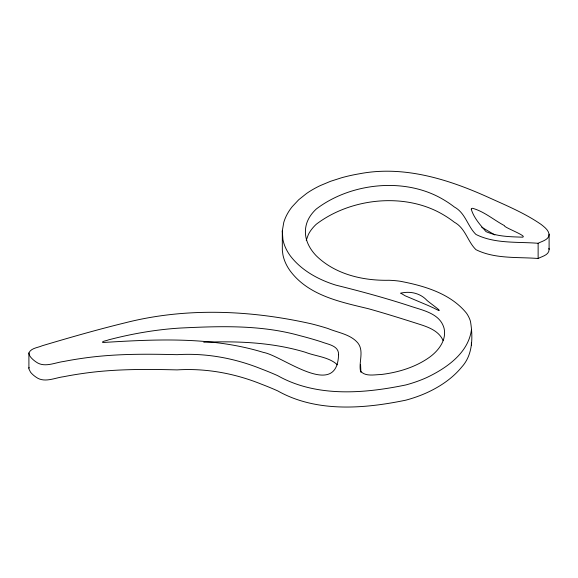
<?xml version="1.0" encoding="UTF-8"?>
<svg xmlns="http://www.w3.org/2000/svg" width="578" height="578" viewBox="0 0 578 578"><rect width="100%" height="100%" fill="white"/><g stroke="black" fill="none" stroke-linecap="round" stroke-linejoin="round"><path stroke-width="0.87" d="M549.1 234.191C549.216 239.877 541.897 241.156 538.132 243.287C517.505 241.647 494.999 243.93 475.961 234.458C467.566 226.366 465.514 212.986 454.322 206.989A119.646 69.078 0 0 0 442.618 199.135C404.665 176.94 350.658 182.807 316.282 209.026A71.853 41.486 0 0 0 308.385 219.243C304.837 226.143 304.476 234.422 307.156 241.669A87.755 50.662 0 0 0 316.217 255.743C335.211 274.398 362.984 280.821 388.929 280.272A57.981 33.473 0 0 1 400.243 281.262C424.288 285.828 450.544 293.48 466.525 313.225A69.165 39.933 0 0 1 470.485 321.433C472.992 336.923 473.021 354.632 461.808 366.958C452.523 378.33 440.046 386.682 426.788 392.744A108.259 62.503 0 0 1 405.864 400.157C364.003 408.827 316.361 412.706 277.693 390.88A261.032 150.706 0 0 0 261.487 384.197C234.747 373.381 205.956 368.092 177.106 369.891C145.483 369.096 113.693 368.909 82.314 373.547A214.026 123.569 0 0 0 63.717 376.697C54.758 377.81 44.369 383.257 36.053 377.159A37.563 21.682 0 0 1 30.54 372.189L28.907 368.909L28.9 352.956C31.06 347.97 37.91 347.725 42.324 345.716C69.822 337.523 97.415 329.59 125.296 322.784C186.037 307.286 250.281 310.09 311.072 323.759A190.234 109.827 0 0 1 328.008 328.535C338.065 332.747 350.521 334.243 357.89 343.014C364.234 351.056 358.656 361.98 360.484 371.047C365.318 376.928 374.501 374.602 381.14 374.522C397.953 372.463 414.809 367.471 428.818 357.739C438.131 351.243 446.859 340.341 444.063 328.275C440.031 313.377 422.785 310.372 410.236 306.109C385.757 298.089 360.91 291.341 335.919 285.149C318.586 279.766 301.658 270.627 290.431 256.025A102.4 59.122 0 0 1 282.909 239.487L282.302 230.918L283.755 222.472A108.491 62.634 0 0 1 292.179 206.714L298.732 199.728L306.55 193.486A100.839 58.219 0 0 1 320.255 185.603L330.522 181.311L341.605 177.749A115.723 66.817 0 0 1 359.588 173.754C403.365 165.351 447.401 178.956 487.044 196.758C505.512 205.161 524.528 212.935 541.283 224.553C544.462 227.118 548.334 229.899 549.1 234.191L549.1 249.407C549.216 255.093 541.897 256.372 538.132 258.496C517.505 256.856 494.999 259.146 475.961 249.667C467.566 241.582 465.514 228.202 454.322 222.205A119.646 69.078 0 0 0 442.618 214.344C404.665 192.156 350.658 198.016 316.282 224.242A71.853 41.486 0 0 0 308.385 234.458L306.239 240.325M360.903 372.275L360.571 364.617M471.41 330.009C468.173 353.201 446.411 368.186 426.788 377.535A108.259 62.503 0 0 1 405.864 384.941C364.003 393.611 316.361 397.491 277.693 375.664A261.032 150.706 0 0 0 261.487 368.988C234.747 358.172 205.956 352.876 177.106 354.675C145.483 353.888 113.693 353.693 82.314 358.331A214.026 123.569 0 0 0 63.717 361.481C54.758 362.594 44.369 368.041 36.053 361.944A37.563 21.682 0 0 1 30.54 356.98L29.427 355.282L28.9 352.956M28.9 368.172L29.081 367.464M203.774 342.227C237.89 340.991 272.527 342.328 305.415 352.277C315.891 356.366 328.94 356.915 337.4 364.812M481.712 227.212L494.833 234.943M443.044 340.485C438.998 331.078 428.724 327.22 419.671 324.337C402.7 318.911 385.699 313.565 368.54 308.753C340.485 301.947 308.919 295.741 290.431 271.234A102.4 59.122 0 0 1 282.909 254.696L282.339 250.411L282.302 230.918M548.89 248.33L549.1 249.407M471.359 342.631L471.41 345.225M538.132 243.287L538.132 258.496M338.571 354.719C337.025 400.316 282.23 355.578 263.517 352.443C211.692 336.475 156.132 339.207 102.674 342.523C101.128 341.222 107.848 340.529 108.137 339.965C131.827 333.766 156.074 329.511 180.531 328.037C220.29 326.1 260.996 324.735 299.7 335.616A261.48 150.959 0 0 1 321.426 341.851C327.892 344.445 338.925 345.507 338.571 354.719M471.258 209.193C473.743 217.725 480.26 225.001 486.055 231.648C497.376 236.648 510.374 236.756 522.57 237.182C527.989 236.156 502.99 227.067 504.486 225.658C493.894 220.059 484.357 211.591 472.674 208.311C472.074 208.253 471.33 208.514 471.258 209.193M400.807 293.183L405.2 295.813L427.72 305.321A275.431 159.015 0 0 1 434.027 308.182C448.998 316.094 427.301 301.405 426.347 299.751C419.657 293.003 409.903 291.009 400.829 293.147"/></g></svg>
